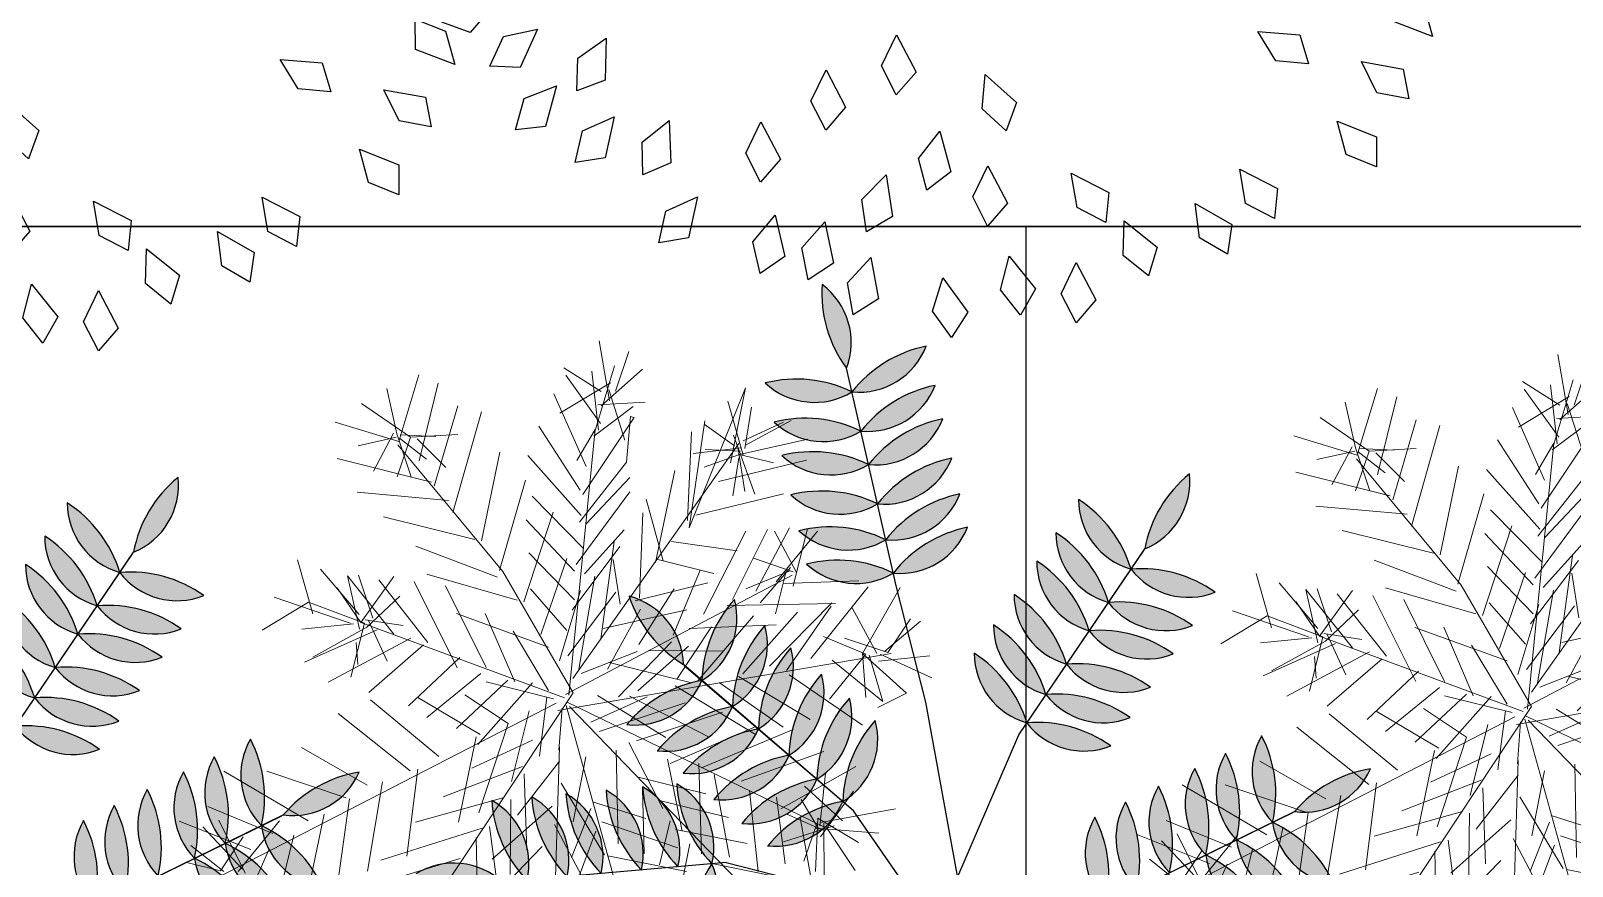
# Model space of a CAD drawing. Header units: millimetres. Extents: x -176651 to 388869, y -469666 to 486614.
# Drawn here: x 274305 to 279878, y 156932 to 159952 of the extents above; entities that cross this region are included whole.
import ezdxf

# ---------------------------------------------------------------- set-up
doc = ezdxf.new("R2010")
doc.units = ezdxf.units.MM
doc.layers.get('Defpoints').update_dxf_attribs({"color": 252})
doc.layers.add('A- FURNITURE', color=252, linetype='Continuous', lineweight=0)
doc.layers.add('L-TREEEES', color=8, linetype='Continuous', lineweight=25)
for name, color, linetype in [('ad-Parking', 8, 'Continuous'), ('ad-Plot Boundary', 8, 'Continuous'), ('ad-Road', 8, 'Continuous'), ('ad-Road Hatch', 8, 'Continuous')]:
    doc.layers.add(name, color=color, linetype=linetype)

# ---------------------------------------------------------------- blocks, each defined once
blk = doc.blocks.new('A$C4fb60e89')
at = {"layer": 'ad-Road Hatch', "ltscale": 5, "transparency": 33554687}
h = blk.add_hatch(dxfattribs=at)
h.set_pattern_fill('AR-HBONE', color=256, scale=15)
h.set_pattern_definition([(45, (-193247.7, -428758.8), (0, 2155.2615), [4572, -1524]), (135, (-192170.1, -427681.1), (2e-13, 2155.2615), [4572, -1524])])
h.paths.add_polyline_path([(175594.5, -250241), (169177.9, -249341.1), (167473.5, -249057.1), (167473.5, -138693.9), (101313.5, -138693.9), (101313.5, -199953.9), (101307.7, -237994.6), (101040.4, -268291), (101007.7, -280967.7), (101066.4, -293683.6), (101242.5, -311127.2), (100909.9, -319343.6), (100949.1, -333937.5), (100668.7, -366959.6), (100727.3, -390982.9), (100668.7, -404585.6), (100538.2, -420418.5), (100466.5, -428758.8), (92426.2, -427265.5), (92163.5, -427209.5), (92163.5, -321453.9), (24803.5, -321453.9), (24803.5, -412960.5), (15653.5, -411028.6), (15653.5, -321452.2), (-19535.1, -321452.2), (-34427.5, -319476.7), (-65207.4, -315394.6), (-171770.1, -301268.1), (-185853.9, -298333.1), (-193247.7, -296831.5), (-193244, -292907.6), (-191913.8, -285219.4), (-191838.8, -284678.8), (-183397.4, -286393.2), (-169722.9, -289242.8), (-53141.2, -304697.5), (-18730.1, -309262.2), (15653.3, -309262.2), (15653.5, 703.4), (24803.5, 1114.6), (24803.5, -129543.9), (92163.5, -129543.9), (92163.5, 15133.3), (101313.5, 17712.8), (101313.5, -129543.9), (167473.5, -129543.9), (167473.5, 35551.6), (175738, 37855), (175848.8, 28595.3), (175835.8, 25947.4), (175777.1, 14040.5), (175855.3, 2315.8), (175659.7, -18036.1), (175731.4, -34038.6), (175718.4, -46839.2), (175672.7, -63402.4), (175816.2, -82071.9), (175542.3, -106356), (175490.2, -124640.8), (175574.9, -145018.8), (175731.4, -168892), (175796.6, -181268.8), (175796.6, -192667.4), (175744.5, -208200.3), (175829.2, -223276.8), (175887.9, -234871.1)])
h.paths.add_polyline_path([(24803.5, -309263.9), (92163.5, -309263.9), (92163.5, -138693.9), (24803.5, -138693.9)], flags=16)
blk = doc.blocks.new('zw$A88E')
at = {"layer": 'ad-Plot Boundary'}
for points in [[(-117254.5, -307368.9), (-83574.5, -307368.9), (-83574.5, -266698.9), (-117254.5, -266698.9)], [(-117254.5, -347118.9), (-83574.5, -347118.9), (-83574.5, -307368.9), (-117254.5, -307368.9)]]:
    blk.add_lwpolyline(points, close=True, dxfattribs=at)
blk = doc.blocks.new('zw$944D')
at = {"layer": 'ad-Parking', "ltscale": 5}
blk.add_lwpolyline([(0, 0), (6100, 0), (6100, 6100), (0, 6100)], close=True, dxfattribs=at)
blk = doc.blocks.new('zw$2786')
at = {"layer": 'ad-Parking', "ltscale": 5}
blk.add_blockref('zw$944D', (97958.6, -194856.9), dxfattribs=at)
blk = doc.blocks.new('EHTYH')
at = {"layer": 'L-TREEEES', "color": 104, "ltscale": 1.622888}
for p, q in [((212979.759, 1928348.784, 129.914), (212979.58, 1928348.909, 129.914)), ((212979.832, 1928348.511, 129.914), (212979.984, 1928348.692, 129.914)), ((212979.984, 1928348.692, 129.914), (212980.234, 1928348.679, 129.914)), ((212980.234, 1928348.679, 129.914), (212980.04, 1928348.444, 129.914)), ((212980.04, 1928348.444, 129.914), (212979.832, 1928348.511, 129.914)), ((212980.393, 1928348.175, 129.914), (212980.462, 1928348.401, 129.914)), ((212979.89, 1928348.018, 129.914), (212980.01, 1928348.221, 129.914)), ((212980.01, 1928348.221, 129.914), (212980.259, 1928348.249, 129.914)), ((212980.259, 1928348.249, 129.914), (212980.106, 1928347.985, 129.914)), ((212980.611, 1928348.195, 129.914), (212980.393, 1928348.175, 129.914)), ((212980.106, 1928347.985, 129.914), (212979.89, 1928348.018, 129.914)), ((212980.245, 1928347.677, 129.914), (212980.357, 1928347.885, 129.914)), ((212980.357, 1928347.885, 129.914), (212980.604, 1928347.923, 129.914)), ((212980.604, 1928347.923, 129.914), (212980.462, 1928347.653, 129.914)), ((212980.462, 1928347.653, 129.914), (212980.245, 1928347.677, 129.914))]:
    blk.add_line(p, q, dxfattribs=at)
at = {"layer": 'L-TREEEES', "color": 70, "ltscale": 1.622888}
blk.add_line((212980.013, 1928348.954, 129.914), (212979.759, 1928348.784, 129.914), dxfattribs=at)
at = {"layer": 'L-TREEEES', "color": 96, "ltscale": 1.622888}
for p, q in [((212980.462, 1928348.401, 129.914), (212980.697, 1928348.487, 129.914)), ((212980.697, 1928348.487, 129.914), (212980.611, 1928348.195, 129.914)), ((212982.565, 1928347.771, 129.914), (212982.729, 1928347.96, 129.914)), ((212982.729, 1928347.96, 129.914), (212982.795, 1928347.662, 129.914)), ((212980.751, 1928347.692, 129.914), (212980.981, 1928347.791, 129.914)), ((212980.981, 1928347.791, 129.914), (212980.911, 1928347.494, 129.914)), ((212982.006, 1928347.659, 129.914), (212982.171, 1928347.848, 129.914)), ((212982.171, 1928347.848, 129.914), (212982.237, 1928347.55, 129.914)), ((212982.613, 1928347.54, 129.914), (212982.565, 1928347.771, 129.914)), ((212980.694, 1928347.463, 129.914), (212980.751, 1928347.692, 129.914)), ((212982.055, 1928347.428, 129.914), (212982.006, 1928347.659, 129.914)), ((212982.795, 1928347.662, 129.914), (212982.613, 1928347.54, 129.914)), ((212981.453, 1928347.419, 129.914), (212981.618, 1928347.608, 129.914)), ((212981.618, 1928347.608, 129.914), (212981.684, 1928347.311, 129.914)), ((212982.237, 1928347.55, 129.914), (212982.055, 1928347.428, 129.914)), ((212980.911, 1928347.494, 129.914), (212980.694, 1928347.463, 129.914)), ((212983.186, 1928347.281, 129.914), (212983.273, 1928347.515, 129.914)), ((212983.273, 1928347.515, 129.914), (212983.439, 1928347.259, 129.914)), ((212981.502, 1928347.189, 129.914), (212981.453, 1928347.419, 129.914)), ((212980.786, 1928347.167, 129.914), (212981.033, 1928347.207, 129.914)), ((212981.033, 1928347.207, 129.914), (212980.893, 1928346.936, 129.914)), ((212981.684, 1928347.311, 129.914), (212981.502, 1928347.189, 129.914)), ((212982.648, 1928347.055, 129.914), (212982.85, 1928347.204, 129.914)), ((212982.85, 1928347.204, 129.914), (212982.849, 1928346.899, 129.914)), ((212983.312, 1928347.081, 129.914), (212983.186, 1928347.281, 129.914)), ((212983.439, 1928347.259, 129.914), (212983.312, 1928347.081, 129.914)), ((212980.676, 1928346.958, 129.914), (212980.786, 1928347.167, 129.914)), ((212982.175, 1928346.877, 129.914), (212982.391, 1928347.002, 129.914)), ((212982.391, 1928347.002, 129.914), (212982.357, 1928346.699, 129.914)), ((212982.646, 1928346.819, 129.914), (212982.648, 1928347.055, 129.914)), ((212980.893, 1928346.936, 129.914), (212980.676, 1928346.958, 129.914)), ((212981.334, 1928346.787, 129.914), (212981.54, 1928346.93, 129.914)), ((212981.54, 1928346.93, 129.914), (212981.531, 1928346.625, 129.914)), ((212982.146, 1928346.642, 129.914), (212982.175, 1928346.877, 129.914)), ((212982.849, 1928346.899, 129.914), (212982.646, 1928346.819, 129.914)), ((212982.954, 1928346.683, 129.914), (212983.118, 1928346.872, 129.914)), ((212983.118, 1928346.872, 129.914), (212983.184, 1928346.574, 129.914)), ((212981.325, 1928346.552, 129.914), (212981.334, 1928346.787, 129.914)), ((212981.664, 1928346.653, 129.914), (212981.874, 1928346.79, 129.914)), ((212981.874, 1928346.79, 129.914), (212981.856, 1928346.486, 129.914)), ((212981.649, 1928346.418, 129.914), (212981.664, 1928346.653, 129.914)), ((212982.357, 1928346.699, 129.914), (212982.146, 1928346.642, 129.914)), ((212983.002, 1928346.452, 129.914), (212982.954, 1928346.683, 129.914)), ((212981.531, 1928346.625, 129.914), (212981.325, 1928346.552, 129.914)), ((212983.184, 1928346.574, 129.914), (212983.002, 1928346.452, 129.914)), ((212981.856, 1928346.486, 129.914), (212981.649, 1928346.418, 129.914)), ((212981.916, 1928346.322, 129.914), (212982.129, 1928346.454, 129.914)), ((212982.129, 1928346.454, 129.914), (212982.104, 1928346.151, 129.914))]:
    blk.add_line(p, q, dxfattribs=at)
at = {"layer": 'L-TREEEES', "color": 98, "ltscale": 1.622888}
for p, q in [((212986.222, 1928347.11, 129.914), (212986.276, 1928347.322, 129.914)), ((212986.276, 1928347.322, 129.914), (212986.466, 1928347.182, 129.914)), ((212985.328, 1928347.058, 129.914), (212985.257, 1928347.298, 129.914)), ((212985.257, 1928347.298, 129.914), (212985.543, 1928347.194, 129.914)), ((212985.543, 1928347.194, 129.914), (212985.549, 1928346.975, 129.914)), ((212986.468, 1928346.931, 129.914), (212986.222, 1928347.11, 129.914)), ((212986.466, 1928347.182, 129.914), (212986.468, 1928346.931, 129.914)), ((212985.549, 1928346.975, 129.914), (212985.328, 1928347.058, 129.914)), ((212985.972, 1928346.644, 129.914), (212985.924, 1928346.89, 129.914)), ((212985.924, 1928346.89, 129.914), (212986.2, 1928346.759, 129.914)), ((212986.2, 1928346.759, 129.914), (212986.184, 1928346.541, 129.914)), ((212983.662, 1928346.413, 129.914), (212983.687, 1928346.662, 129.914)), ((212983.687, 1928346.662, 129.914), (212983.913, 1928346.457, 129.914)), ((212986.184, 1928346.541, 129.914), (212985.972, 1928346.644, 129.914)), ((212983.913, 1928346.457, 129.914), (212983.835, 1928346.253, 129.914)), ((212985.641, 1928346.271, 129.914), (212985.642, 1928346.521, 129.914)), ((212985.642, 1928346.521, 129.914), (212985.886, 1928346.338, 129.914)), ((212981.895, 1928346.088, 129.914), (212981.916, 1928346.322, 129.914)), ((212983.835, 1928346.253, 129.914), (212983.662, 1928346.413, 129.914)), ((212984.845, 1928346.121, 129.914), (212984.87, 1928346.37, 129.914)), ((212984.87, 1928346.37, 129.914), (212985.096, 1928346.165, 129.914)), ((212985.886, 1928346.338, 129.914), (212985.829, 1928346.128, 129.914)), ((212982.971, 1928345.984, 129.914), (212983.096, 1928346.202, 129.914)), ((212983.096, 1928346.202, 129.914), (212983.218, 1928345.923, 129.914)), ((212983.892, 1928345.99, 129.914), (212983.965, 1928346.229, 129.914)), ((212983.965, 1928346.229, 129.914), (212984.146, 1928345.984, 129.914)), ((212984.458, 1928345.968, 129.914), (212984.493, 1928346.216, 129.914)), ((212984.493, 1928346.216, 129.914), (212984.71, 1928346.001, 129.914)), ((212985.829, 1928346.128, 129.914), (212985.641, 1928346.271, 129.914)), ((212982.104, 1928346.151, 129.914), (212981.895, 1928346.088, 129.914)), ((212982.457, 1928345.964, 129.914), (212982.591, 1928346.175, 129.914)), ((212982.591, 1928346.175, 129.914), (212982.701, 1928345.89, 129.914)), ((212985.018, 1928345.961, 129.914), (212984.845, 1928346.121, 129.914)), ((212985.096, 1928346.165, 129.914), (212985.018, 1928345.961, 129.914)), ((212983.064, 1928345.768, 129.914), (212982.971, 1928345.984, 129.914)), ((212983.388, 1928345.84, 129.914), (212983.552, 1928346.029, 129.914)), ((212983.552, 1928346.029, 129.914), (212983.618, 1928345.731, 129.914)), ((212984.03, 1928345.799, 129.914), (212983.892, 1928345.99, 129.914)), ((212984.146, 1928345.984, 129.914), (212984.03, 1928345.799, 129.914)), ((212984.71, 1928346.001, 129.914), (212984.624, 1928345.8, 129.914)), ((212982.539, 1928345.743, 129.914), (212982.457, 1928345.964, 129.914)), ((212982.701, 1928345.89, 129.914), (212982.539, 1928345.743, 129.914)), ((212983.218, 1928345.923, 129.914), (212983.064, 1928345.768, 129.914)), ((212984.624, 1928345.8, 129.914), (212984.458, 1928345.968, 129.914)), ((212983.437, 1928345.609, 129.914), (212983.388, 1928345.84, 129.914)), ((212983.618, 1928345.731, 129.914), (212983.437, 1928345.609, 129.914))]:
    blk.add_line(p, q, dxfattribs=at)
blk = doc.blocks.new('RGBB')
at = {"layer": 'Defpoints', "linetype": 'Continuous', "true_color": 0x999b37, "transparency": 33554559}
for points in [[(260796.0955, 1945756.5247, 0.177771), (260796.1014, 1945756.2094, 0.334535)], [(260796.0978, 1945756.1212, 0.177771), (260795.8037, 1945756.2349, 0.334535)], [(260796.4002, 1945756.2106, 0.177771), (260796.0978, 1945756.1212, 0.334535)], [(260796.0919, 1945755.976, 0.177771), (260795.7978, 1945756.0896, 0.334535)], [(260796.3943, 1945756.0654, 0.177771), (260796.0919, 1945755.976, 0.334535)], [(260796.0869, 1945755.8522, 0.177771), (260795.7928, 1945755.9659, 0.334535)], [(260796.3892, 1945755.9417, 0.177771), (260796.0869, 1945755.8522, 0.334535)], [(260796.081, 1945755.7064, 0.177771), (260795.7869, 1945755.8201, 0.334535)], [(260796.3833, 1945755.7959, 0.177771), (260796.081, 1945755.7064, 0.334535)], [(260796.0756, 1945755.5739, 0.177771), (260795.7815, 1945755.6875, 0.334535)], [(260795.1263, 1945755.62, 0.177771), (260795.2516, 1945755.3307, 0.334535)], [(260796.3779, 1945755.6633, 0.177771), (260796.0756, 1945755.5739, 0.334535)], [(260796.0706, 1945755.4503, 0.177771), (260795.7765, 1945755.564, 0.334535)], [(260795.4912, 1945755.5091, 0.177771), (260795.3011, 1945755.2576, 0.334535)], [(260796.3729, 1945755.5398, 0.177771), (260796.0706, 1945755.4503, 0.334535)], [(260796.9037, 1945755.2386, 0.177771), (260796.7865, 1945755.5313, 0.334535)], [(260797.1974, 1945755.5153, 0.177771), (260796.9707, 1945755.2961, 0.334535)], [(260796.7934, 1945755.144, 0.177771), (260796.6762, 1945755.4366, 0.334535)], [(260795.5727, 1945755.3888, 0.177771), (260795.3826, 1945755.1372, 0.334535)], [(260796.6994, 1945755.0633, 0.177771), (260796.5822, 1945755.356, 0.334535)], [(260795.6422, 1945755.2863, 0.177771), (260795.4521, 1945755.0347, 0.334535)], [(260795.3011, 1945755.2576, 0.177771), (260794.997, 1945755.1743, 0.334535)], [(260796.5887, 1945754.9683, 0.177771), (260796.4714, 1945755.261, 0.334535)], [(260797.1752, 1945755.0783, 0.177771), (260796.9037, 1945755.2386, 0.334535)], [(260796.488, 1945754.8819, 0.177771), (260796.3708, 1945755.1746, 0.334535)], [(260795.3826, 1945755.1372, 0.177771), (260795.0785, 1945755.054, 0.334535)], [(260795.724, 1945755.1655, 0.177771), (260795.5339, 1945754.9139, 0.334535)], [(260797.0649, 1945754.9837, 0.177771), (260796.7934, 1945755.144, 0.334535)], [(260795.7984, 1945755.0556, 0.177771), (260795.6084, 1945754.8041, 0.334535)], [(260796.3942, 1945754.8013, 0.177771), (260796.2769, 1945755.094, 0.334535)], [(260796.9709, 1945754.903, 0.177771), (260796.6994, 1945755.0633, 0.334535)], [(260794.4537, 1945755.0381, 0.177771), (260794.5013, 1945754.7264, 0.334535)], [(260794.5968, 1945755.0126, 0.177771), (260794.6443, 1945754.7009, 0.334535)], [(260795.4521, 1945755.0347, 0.177771), (260795.148, 1945754.9514, 0.334535)], [(260794.7187, 1945754.9908, 0.177771), (260794.7663, 1945754.6791, 0.334535)], [(260794.8623, 1945754.9651, 0.177771), (260794.9099, 1945754.6535, 0.334535)], [(260795.8678, 1945754.9533, 0.177771), (260795.6777, 1945754.7017, 0.334535)], [(260796.8602, 1945754.808, 0.177771), (260796.5887, 1945754.9683, 0.334535)], [(260794.9929, 1945754.9418, 0.177771), (260795.0405, 1945754.6301, 0.334535)], [(260795.1147, 1945754.9201, 0.177771), (260795.1622, 1945754.6084, 0.334535)], [(260795.5339, 1945754.9139, 0.177771), (260795.2298, 1945754.8307, 0.334535)], [(260794.1197, 1945754.8541, 0.177771), (260794.4143, 1945754.742, 0.334535)], [(260796.7595, 1945754.7216, 0.177771), (260796.488, 1945754.8819, 0.334535)], [(260795.6084, 1945754.8041, 0.177771), (260795.3043, 1945754.7208, 0.334535)], [(260796.6657, 1945754.6411, 0.177771), (260796.3942, 1945754.8013, 0.334535)], [(260795.6777, 1945754.7017, 0.177771), (260795.3736, 1945754.6184, 0.334535)], [(260795.1622, 1945754.6084, 0.177771), (260795.0097, 1945754.3325, 0.334535)], [(260797.0151, 1945754.1942, 0.177771), (260797.0589, 1945754.5064, 0.334535)], [(260797.1578, 1945754.2214, 0.177771), (260797.2017, 1945754.5337, 0.334535)], [(260796.7501, 1945754.1436, 0.177771), (260796.7939, 1945754.4558, 0.334535)], [(260796.8934, 1945754.1709, 0.177771), (260796.9372, 1945754.4832, 0.334535)], [(260796.4983, 1945754.0955, 0.177771), (260796.5422, 1945754.4077, 0.334535)], [(260796.6198, 1945754.1187, 0.177771), (260796.6636, 1945754.4309, 0.334535)], [(260797.5502, 1945754.3154, 0.177771), (260797.2445, 1945754.238, 0.334535)], [(260797.3137, 1945753.9474, 0.177771), (260797.1578, 1945754.2214, 0.334535)], [(260797.0492, 1945753.8969, 0.177771), (260796.8934, 1945754.1709, 0.334535)], [(260797.1709, 1945753.9201, 0.177771), (260797.0151, 1945754.1942, 0.334535)]]:
    blk.add_hatch(color=55, dxfattribs=at).paths.add_polyline_path(points)
at = {"layer": 'Defpoints', "color": 55, "linetype": 'Continuous', "true_color": 0x999b37, "transparency": 33554559}
for p, q in [((260796.0685, 1945755.3985, 129.9135), (260796.1014, 1945756.2094, 129.9135)), ((260796.0685, 1945755.3985, 129.9135), (260796.1014, 1945756.2094, 129.9135)), ((260796.0614, 1945754.969, 129.9135), (260796.0685, 1945755.3985, 129.9135)), ((260795.7068, 1945754.6588, 129.9135), (260795.2516, 1945755.3307, 129.9135)), ((260795.7068, 1945754.6588, 129.9135), (260795.2516, 1945755.3307, 129.9135)), ((260795.7068, 1945754.6588, 129.9135), (260795.2524, 1945755.3247, 129.9135)), ((260796.3548, 1945754.7676, 129.9135), (260796.9707, 1945755.2961, 129.9135)), ((260796.3548, 1945754.7676, 129.9135), (260796.9659, 1945755.292, 129.9135)), ((260795.9313, 1945753.422, 129.9135), (260796.0614, 1945754.969, 129.9135)), ((260795.2133, 1945754.5993, 129.9135), (260794.4143, 1945754.742, 129.9135)), ((260795.2133, 1945754.5993, 129.9135), (260794.4143, 1945754.742, 129.9135)), ((260796.0078, 1945754.3309, 129.9135), (260796.3548, 1945754.7676, 129.9135)), ((260795.9723, 1945753.909, 129.9135), (260795.7068, 1945754.6588, 129.9135)), ((260795.2133, 1945754.5993, 129.9135), (260795.6573, 1945754.3472, 129.9135)), ((260796.4474, 1945754.0857, 129.9135), (260797.2445, 1945754.238, 129.9135)), ((260796.4474, 1945754.0857, 129.9135), (260797.2383, 1945754.2368, 129.9135))]:
    blk.add_line(p, q, dxfattribs=at)
for centre, radius, start, end in [((260796.5278, 1945756.375, 129.9135), 0.4574, 160.9078, 201.2287), ((260795.8893, 1945756.3631, 129.9135), 0.262, 324.0745, 38.062), ((260796.0262, 1945756.3732, 129.9135), 0.262, 211.8722, 285.8597), ((260795.796, 1945755.7775, 129.9135), 0.4574, 48.7055, 89.0264), ((260796.3708, 1945755.7542, 129.9135), 0.4574, 86.32, 126.6409), ((260796.1896, 1945756.3666, 129.9135), 0.262, 249.4867, 323.4742), ((260796.0203, 1945756.228, 129.9135), 0.262, 211.8722, 285.8597), ((260795.7901, 1945755.6323, 129.9135), 0.4574, 48.7055, 89.0264), ((260796.3649, 1945755.6089, 129.9135), 0.4574, 86.32, 126.6409), ((260796.1837, 1945756.2213, 129.9135), 0.262, 249.4867, 323.4742), ((260796.0153, 1945756.1042, 129.9135), 0.262, 211.8722, 285.8597), ((260795.785, 1945755.5085, 129.9135), 0.4574, 48.7055, 89.0264), ((260796.3599, 1945755.4852, 129.9135), 0.4574, 86.32, 126.6409), ((260796.1787, 1945756.0976, 129.9135), 0.262, 249.4867, 323.4742), ((260796.0094, 1945755.9585, 129.9135), 0.262, 211.8722, 285.8597), ((260795.7791, 1945755.3628, 129.9135), 0.4574, 48.7055, 89.0264), ((260796.354, 1945755.3394, 129.9135), 0.4574, 86.32, 126.6409), ((260796.1728, 1945755.9518, 129.9135), 0.262, 249.4867, 323.4742), ((260796.004, 1945755.8259, 129.9135), 0.262, 211.8722, 285.8597), ((260795.7737, 1945755.2302, 129.9135), 0.4574, 48.7055, 89.0264), ((260794.9969, 1945755.3922, 129.9135), 0.262, 346.4181, 60.4057), ((260795.583, 1945755.6459, 129.9135), 0.4574, 183.2515, 223.5723), ((260796.3486, 1945755.2068, 129.9135), 0.4574, 86.32, 126.6409), ((260796.1674, 1945755.8192, 129.9135), 0.262, 249.4867, 323.4742), ((260795.999, 1945755.7023, 129.9135), 0.262, 211.8722, 285.8597), ((260795.7687, 1945755.1066, 129.9135), 0.4574, 48.7055, 89.0264), ((260795.2292, 1945755.5095, 129.9135), 0.262, 285.9332, 359.9207), ((260795.7387, 1945755.1245, 129.9135), 0.4574, 122.7665, 163.0874), ((260796.3436, 1945755.0833, 129.9135), 0.4574, 86.32, 126.6409), ((260796.1624, 1945755.6957, 129.9135), 0.262, 249.4867, 323.4742), ((260797.0393, 1945755.4628, 129.9135), 0.262, 164.8342, 238.8217), ((260796.4465, 1945755.2253, 129.9135), 0.4574, 1.6675, 41.9884), ((260796.9386, 1945755.5561, 129.9135), 0.262, 277.0365, 351.024), ((260797.3825, 1945755.097, 129.9135), 0.4574, 113.8698, 154.1906), ((260796.929, 1945755.3681, 129.9135), 0.262, 164.8342, 238.8217), ((260796.3362, 1945755.1306, 129.9135), 0.4574, 1.6675, 41.9884), ((260795.3107, 1945755.3892, 129.9135), 0.262, 285.9332, 359.9207), ((260795.8203, 1945755.0042, 129.9135), 0.4574, 122.7665, 163.0874), ((260796.835, 1945755.2874, 129.9135), 0.262, 164.8342, 238.8217), ((260796.2422, 1945755.05, 129.9135), 0.4574, 1.6675, 41.9884), ((260795.3802, 1945755.2866, 129.9135), 0.262, 285.9332, 359.9207), ((260795.8897, 1945754.9016, 129.9135), 0.4574, 122.7665, 163.0874), ((260795.2624, 1945754.8018, 129.9135), 0.4574, 85.152, 125.4729), ((260795.0938, 1945755.4178, 129.9135), 0.262, 248.3187, 322.3062), ((260796.7243, 1945755.1924, 129.9135), 0.262, 164.8342, 238.8217), ((260796.1315, 1945754.955, 129.9135), 0.4574, 1.6675, 41.9884), ((260797.1458, 1945755.3387, 129.9135), 0.262, 202.4487, 276.4362), ((260796.8211, 1945754.7887, 129.9135), 0.4574, 39.282, 79.6029), ((260796.6236, 1945755.106, 129.9135), 0.262, 164.8342, 238.8217), ((260796.0308, 1945754.8686, 129.9135), 0.4574, 1.6675, 41.9884), ((260795.344, 1945754.6815, 129.9135), 0.4574, 85.152, 125.4729), ((260795.1753, 1945755.2974, 129.9135), 0.262, 248.3187, 322.3062), ((260795.462, 1945755.1658, 129.9135), 0.262, 285.9332, 359.9207), ((260795.9716, 1945754.7809, 129.9135), 0.4574, 122.7665, 163.0874), ((260797.0355, 1945755.244, 129.9135), 0.262, 202.4487, 276.4362), ((260796.7108, 1945754.6941, 129.9135), 0.4574, 39.282, 79.6029), ((260795.5365, 1945755.056, 129.9135), 0.262, 285.9332, 359.9207), ((260796.046, 1945754.671, 129.9135), 0.4574, 122.7665, 163.0874), ((260796.5298, 1945755.0255, 129.9135), 0.262, 164.8342, 238.8217), ((260795.9369, 1945754.788, 129.9135), 0.4574, 1.6675, 41.9884), ((260796.9415, 1945755.1633, 129.9135), 0.262, 202.4487, 276.4362), ((260796.6169, 1945754.6134, 129.9135), 0.4574, 39.282, 79.6029), ((260794.9019, 1945754.9471, 129.9135), 0.4574, 168.52, 208.8409), ((260794.2706, 1945754.8507, 129.9135), 0.262, 331.6867, 45.6742), ((260795.045, 1945754.9215, 129.9135), 0.4574, 168.52, 208.8409), ((260794.4137, 1945754.8251, 129.9135), 0.262, 331.6867, 45.6742), ((260795.4135, 1945754.5789, 129.9135), 0.4574, 85.152, 125.4729), ((260795.2448, 1945755.1949, 129.9135), 0.262, 248.3187, 322.3062), ((260795.1669, 1945754.8998, 129.9135), 0.4574, 168.52, 208.8409), ((260794.5356, 1945754.8034, 129.9135), 0.262, 331.6867, 45.6742), ((260795.3106, 1945754.8741, 129.9135), 0.4574, 168.52, 208.8409), ((260794.6793, 1945754.7777, 129.9135), 0.262, 331.6867, 45.6742), ((260795.6058, 1945754.9536, 129.9135), 0.262, 285.9332, 359.9207), ((260796.1154, 1945754.5686, 129.9135), 0.4574, 122.7665, 163.0874), ((260796.8308, 1945755.0683, 129.9135), 0.262, 202.4487, 276.4362), ((260796.5061, 1945754.5184, 129.9135), 0.4574, 39.282, 79.6029), ((260795.4412, 1945754.8508, 129.9135), 0.4574, 168.52, 208.8409), ((260794.8099, 1945754.7544, 129.9135), 0.262, 331.6867, 45.6742), ((260795.5629, 1945754.829, 129.9135), 0.4574, 168.52, 208.8409), ((260794.9316, 1945754.7326, 129.9135), 0.262, 331.6867, 45.6742), ((260795.4953, 1945754.4581, 129.9135), 0.4574, 85.152, 125.4729), ((260795.3266, 1945755.0741, 129.9135), 0.262, 248.3187, 322.3062), ((260794.1926, 1945754.6025, 129.9135), 0.262, 32.1717, 106.1592), ((260796.7301, 1945754.9819, 129.9135), 0.262, 202.4487, 276.4362), ((260796.4054, 1945754.432, 129.9135), 0.4574, 39.282, 79.6029), ((260795.5697, 1945754.3483, 129.9135), 0.4574, 85.152, 125.4729), ((260795.4011, 1945754.9643, 129.9135), 0.262, 248.3187, 322.3062), ((260796.6363, 1945754.9014, 129.9135), 0.262, 202.4487, 276.4362), ((260796.3116, 1945754.3514, 129.9135), 0.4574, 39.282, 79.6029), ((260795.6391, 1945754.2459, 129.9135), 0.4574, 85.152, 125.4729), ((260795.4704, 1945754.8619, 129.9135), 0.262, 248.3187, 322.3062), ((260794.9028, 1945754.5717, 129.9135), 0.262, 294.0722, 8.0597), ((260795.4618, 1945754.2627, 129.9135), 0.4574, 130.9055, 171.2264), ((260797.2442, 1945754.3212, 129.9135), 0.262, 135.0125, 209), ((260796.6118, 1945754.41, 129.9135), 0.4574, 331.8458, 12.1667), ((260797.387, 1945754.3485, 129.9135), 0.262, 135.0125, 209), ((260796.7545, 1945754.4373, 129.9135), 0.4574, 331.8458, 12.1667), ((260796.9792, 1945754.2706, 129.9135), 0.262, 135.0125, 209), ((260796.3468, 1945754.3594, 129.9135), 0.4574, 331.8458, 12.1667), ((260797.1225, 1945754.298, 129.9135), 0.262, 135.0125, 209), ((260796.4901, 1945754.3868, 129.9135), 0.4574, 331.8458, 12.1667), ((260796.7275, 1945754.2225, 129.9135), 0.262, 135.0125, 209), ((260796.095, 1945754.3113, 129.9135), 0.4574, 331.8458, 12.1667), ((260796.8489, 1945754.2457, 129.9135), 0.262, 135.0125, 209), ((260796.2165, 1945754.3345, 129.9135), 0.4574, 331.8458, 12.1667), ((260797.5028, 1945753.8605, 129.9135), 0.4574, 84.0481, 124.3689), ((260797.346, 1945754.4796, 129.9135), 0.262, 247.2147, 321.2023), ((260797.4176, 1945754.1878, 129.9135), 0.262, 172.627, 246.6145), ((260796.8625, 1945753.8722, 129.9135), 0.4574, 9.4603, 49.7812), ((260797.1532, 1945754.1373, 129.9135), 0.262, 172.627, 246.6145), ((260796.598, 1945753.8217, 129.9135), 0.4574, 9.4603, 49.7812), ((260797.2749, 1945754.1606, 129.9135), 0.262, 172.627, 246.6145), ((260796.7197, 1945753.8449, 129.9135), 0.4574, 9.4603, 49.7812)]:
    blk.add_arc(centre, radius, start, end, dxfattribs=at)
blk = doc.blocks.new('TJRYJR6J')
at = {"color": 240, "true_color": 0xed1f24, "transparency": 33554546}
for p, q in [((213543.859, 1920195.087), (213544.126, 1920195.514)), ((213543.861, 1920195.143), (213543.876, 1920195.48)), ((213543.671, 1920195.422), (213543.949, 1920195.094)), ((213543.964, 1920194.913), (213544.245, 1920195.419)), ((213545.408, 1920194.972), (213545.45, 1920195.41)), ((213543.859, 1920195.087), (213543.453, 1920195.342)), ((213545.367, 1920195.053), (213545.152, 1920195.288)), ((213545.467, 1920195.026), (213545.636, 1920195.278)), ((213543.839, 1920195.155), (213543.626, 1920194.928)), ((213543.861, 1920195.143), (213543.88, 1920194.816)), ((213544.022, 1920194.708), (213544.338, 1920195.223)), ((213545.301, 1920194.831), (213545.15, 1920195.232)), ((213545.242, 1920194.777), (213545.509, 1920195.205)), ((213545.276, 1920194.787), (213545.34, 1920195.212)), ((213544.012, 1920194.742), (213543.397, 1920195.085)), ((213543.849, 1920195.121), (213543.568, 1920195.134)), ((213543.949, 1920195.094), (213543.78, 1920194.843)), ((213544.339, 1920193.984), (213543.846, 1920195.065)), ((213543.871, 1920195.109), (213544.02, 1920194.911)), ((213543.883, 1920195.131), (213544.127, 1920195.052)), ((213543.949, 1920195.094), (213544.284, 1920195.023)), ((213543.993, 1920195.07), (213544.139, 1920194.815)), ((213544.102, 1920194.49), (213544.492, 1920195.137)), ((213545.032, 1920195.125), (213545.119, 1920194.557)), ((213545.448, 1920195.095), (213545.037, 1920194.978)), ((213545.34, 1920194.953), (213545.697, 1920195.129)), ((213545.423, 1920195.051), (213545.44, 1920194.667)), ((213545.034, 1920194.403), (213544.866, 1920194.929)), ((213545.318, 1920194.965), (213545.653, 1920194.894)), ((213544.095, 1920194.581), (213543.474, 1920194.811)), ((213544.249, 1920194.236), (213544.545, 1920194.82)), ((213545.043, 1920194.369), (213545.547, 1920194.808)), ((213545.23, 1920194.755), (213545.562, 1920194.887)), ((213545.525, 1920194.821), (213545.41, 1920194.51)), ((213545.547, 1920194.808), (213545.525, 1920194.821)), ((213544.565, 1920192.994), (213545.254, 1920194.799)), ((213544.992, 1920194.225), (213544.733, 1920194.744)), ((213545.254, 1920194.799), (213545.066, 1920194.616)), ((213546.381, 1920194.805), (213545.722, 1920193.933)), ((213546.133, 1920194.309), (213546.381, 1920194.805)), ((213546.232, 1920194.744), (213546.236, 1920194.338)), ((213543.611, 1920194.591), (213544.205, 1920194.26)), ((213545.722, 1920193.933), (213546.036, 1920194.651)), ((213545.921, 1920194.6), (213545.725, 1920193.989)), ((213546.195, 1920194.419), (213546.024, 1920194.629)), ((213546.261, 1920194.382), (213546.386, 1920194.658)), ((213544.317, 1920193.996), (213544.67, 1920194.577)), ((213545.41, 1920194.51), (213544.967, 1920194.181)), ((213546.209, 1920194.497), (213546.246, 1920194.045)), ((213546.263, 1920194.438), (213546.581, 1920194.492)), ((213546.273, 1920194.404), (213546.637, 1920194.489)), ((213542.933, 1920194.047), (213542.929, 1920194.453)), ((213544.626, 1920193.103), (213546.229, 1920194.429)), ((213544.947, 1920193.99), (213544.686, 1920194.453)), ((213545.011, 1920194.157), (213545.405, 1920194.398)), ((213545.421, 1920193.755), (213545.73, 1920194.361)), ((213546.239, 1920194.394), (213545.892, 1920194.444)), ((213546.226, 1920194.372), (213545.982, 1920194.451)), ((213546.217, 1920194.407), (213546.18, 1920194.082)), ((213543.256, 1920193.954), (213543.071, 1920194.345)), ((213544.292, 1920193.952), (213543.779, 1920194.324)), ((213544.429, 1920193.732), (213544.804, 1920194.301)), ((213544.84, 1920193.849), (213544.601, 1920194.299)), ((213545.378, 1920194.298), (213544.864, 1920193.893)), ((213546.214, 1920194.35), (213545.943, 1920194.329)), ((213546.202, 1920194.328), (213546.089, 1920194.074)), ((213546.214, 1920194.35), (213546.72, 1920194.328)), ((213546.214, 1920194.35), (213546.434, 1920194.228)), ((213542.926, 1920194.137), (213542.549, 1920194.03)), ((213542.694, 1920194.238), (213543.175, 1920193.912)), ((213543.275, 1920193.885), (213542.926, 1920194.137)), ((213543.253, 1920193.897), (213543.153, 1920194.183)), ((213543.229, 1920193.853), (213543.246, 1920194.247)), ((213543.461, 1920193.753), (213543.246, 1920194.247)), ((213543.253, 1920193.897), (213543.569, 1920194.154)), ((213543.344, 1920193.904), (213543.325, 1920194.232)), ((213543.457, 1920194.159), (213543.681, 1920193.63)), ((213545.478, 1920193.753), (213545.476, 1920194.215)), ((213546.669, 1920194.184), (213546.016, 1920194.202)), ((213543.839, 1920193.398), (213543.701, 1920194.08)), ((213543.804, 1920194.109), (213544.385, 1920193.756)), ((213544.786, 1920193.648), (213544.556, 1920194.064)), ((213544.906, 1920193.812), (213545.265, 1920194.044)), ((213545.427, 1920194.127), (213545.243, 1920193.538)), ((213543.197, 1920193.9), (213542.828, 1920193.961)), ((213543.285, 1920193.851), (213543.574, 1920194.007)), ((213543.911, 1920193.992), (213544.04, 1920193.344)), ((213544.599, 1920193.003), (213544.339, 1920193.984)), ((213544.485, 1920193.47), (213544.81, 1920193.951)), ((213544.749, 1920193.582), (213545.204, 1920193.934)), ((213544.895, 1920193.328), (213545.172, 1920193.98)), ((213545.793, 1920194.009), (213546.446, 1920193.991)), ((213543.351, 1920193.814), (213542.784, 1920193.727)), ((213542.852, 1920193.746), (213543.285, 1920193.851)), ((213543.275, 1920193.885), (213543.079, 1920193.533)), ((213544.531, 1920192.984), (213543.253, 1920193.897)), ((213543.288, 1920193.907), (213543.542, 1920193.794)), ((213543.309, 1920193.895), (213543.363, 1920193.577)), ((213544.675, 1920193.45), (213544.5, 1920193.808)), ((213545.096, 1920193.533), (213545.133, 1920193.858)), ((213546.015, 1920193.683), (213545.573, 1920193.872)), ((213546.111, 1920193.803), (213545.66, 1920193.305)), ((213543.571, 1920193.692), (213542.911, 1920193.541)), ((213543.18, 1920193.765), (213543.15, 1920193.609)), ((213543.935, 1920193.777), (213544.514, 1920193.368)), ((213544.213, 1920193.19), (213544.136, 1920193.723)), ((213544.565, 1920193.253), (213544.844, 1920193.702)), ((213544.972, 1920193.775), (213544.685, 1920193.157)), ((213545.434, 1920193.777), (213545.807, 1920193.569)), ((213545.888, 1920193.351), (213546.267, 1920193.773)), ((213546.069, 1920193.366), (213546.424, 1920193.744)), ((213546.386, 1920193.419), (213546.311, 1920193.749)), ((213546.337, 1920193.331), (213546.546, 1920193.705)), ((213543.646, 1920193.621), (213543.174, 1920193.394)), ((213544.634, 1920193.272), (213545.089, 1920193.624)), ((213545.408, 1920193.215), (213545.719, 1920193.618)), ((213546.015, 1920193.683), (213546.015, 1920193.683)), ((213546.365, 1920193.431), (213546.113, 1920193.6)), ((213546.228, 1920193.392), (213546.612, 1920193.668)), ((213544.297, 1920193.546), (213544.433, 1920193.067)), ((213545.502, 1920193.537), (213545.149, 1920193.215)), ((213545.208, 1920193.528), (213545.749, 1920193.515)), ((213543.876, 1920193.464), (213543.426, 1920193.225)), ((213544.543, 1920193.006), (213546.352, 1920193.409)), ((213544.885, 1920193.103), (213545.228, 1920193.46)), ((213544.932, 1920193.394), (213545.55, 1920193.366)), ((213546.343, 1920193.443), (213546.003, 1920193.402)), ((213546.355, 1920193.465), (213546.076, 1920193.275)), ((213546.321, 1920193.456), (213546.161, 1920193.17)), ((213546.272, 1920193.368), (213546.807, 1920193.242)), ((213543.315, 1920192.768), (213542.922, 1920193.304)), ((213543.543, 1920192.814), (213543.172, 1920193.338)), ((213543.873, 1920192.889), (213543.507, 1920193.266)), ((213543.993, 1920193.312), (213543.533, 1920193.107)), ((213545.841, 1920193.319), (213546.599, 1920193.128)), ((213542.988, 1920192.749), (213542.6, 1920193.138)), ((213544.169, 1920193.214), (213543.719, 1920192.975)), ((213544.335, 1920193.15), (213543.836, 1920192.823)), ((213544.088, 1920192.913), (213543.841, 1920193.195)), ((213544.452, 1920192.999), (213544.013, 1920193.244)), ((213544.694, 1920193.123), (213545.125, 1920193.171)), ((213544.909, 1920192.888), (213545.384, 1920193.171)), ((213544.91, 1920193.147), (213545.437, 1920192.853)), ((213545.203, 1920193.156), (213545.726, 1920193.009)), ((213545.349, 1920192.902), (213545.69, 1920193.202)), ((213545.493, 1920192.851), (213546.005, 1920193.199)), ((213545.533, 1920193.232), (213546.146, 1920193.092)), ((213545.819, 1920192.813), (213546.318, 1920193.14)), ((213546.021, 1920192.816), (213546.577, 1920193.14)), ((213546.325, 1920192.791), (213546.86, 1920193.184)), ((213542.508, 1920192.612), (213542.013, 1920193.119)), ((213542.313, 1920193.038), (213542.817, 1920192.7)), ((213544.408, 1920193.023), (213544.244, 1920192.625)), ((213545.056, 1920192.893), (213545.494, 1920193.11)), ((213546.565, 1920193.118), (213546.131, 1920192.754)), ((213546.694, 1920192.729), (213547.083, 1920193.117)), ((213546.709, 1920193.066), (213546.794, 1920192.702)), ((213544.462, 1920192.964), (213541.584, 1920192.35)), ((213542.91, 1920191.524), (213544.599, 1920193.003)), ((213543.713, 1920192.344), (213544.088, 1920192.913)), ((213544.259, 1920192.962), (213544.002, 1920192.5)), ((213544.494, 1920192.918), (213544.391, 1920192.63)), ((213544.528, 1920192.928), (213544.54, 1920190.674)), ((213544.54, 1920192.95), (213546.091, 1920191.596)), ((213545.852, 1920190.547), (213544.55, 1920192.915)), ((213544.765, 1920192.939), (213545.163, 1920192.516)), ((213546.716, 1920192.717), (213546.454, 1920192.92)), ((213542.054, 1920192.52), (213541.607, 1920192.856)), ((213542.237, 1920192.591), (213541.834, 1920192.902)), ((213543.839, 1920192.88), (213543.554, 1920192.318)), ((213544.46, 1920192.908), (213546.894, 1920192.675)), ((213544.667, 1920192.764), (213545.11, 1920192.834)), ((213544.988, 1920192.873), (213545.464, 1920192.435)), ((213545.325, 1920192.858), (213545.798, 1920192.364)), ((213545.638, 1920192.799), (213546.001, 1920192.366)), ((213545.784, 1920192.804), (213546.204, 1920192.368)), ((213546.872, 1920192.687), (213546.598, 1920192.869)), ((213546.85, 1920192.7), (213547.161, 1920192.843)), ((213546.872, 1920192.687), (213547.095, 1920192.88)), ((213541.958, 1920192.401), (213541.761, 1920192.77)), ((213541.968, 1920192.366), (213541.885, 1920192.787)), ((213542.549, 1920192.014), (213542.839, 1920192.688)), ((213543.1, 1920192.744), (213542.826, 1920192.148)), ((213543.131, 1920192.179), (213543.372, 1920192.765)), ((213544.227, 1920192.75), (213543.75, 1920192.669)), ((213544.709, 1920192.683), (213545.364, 1920192.721)), ((213546.141, 1920192.72), (213546.558, 1920192.228)), ((213546.378, 1920192.473), (213546.716, 1920192.717)), ((213546.469, 1920192.739), (213546.744, 1920192.355)), ((213546.694, 1920192.729), (213546.634, 1920192.416)), ((213546.694, 1920192.729), (213546.925, 1920192.369)), ((213546.738, 1920192.705), (213546.744, 1920192.355)), ((213546.816, 1920192.69), (213547.131, 1920192.428)), ((213541.824, 1920192.418), (213541.643, 1920192.663)), ((213541.802, 1920192.43), (213542.024, 1920192.623)), ((213541.924, 1920192.391), (213542.308, 1920192.667)), ((213542.633, 1920192.629), (213542.324, 1920192.024)), ((213544.107, 1920192.586), (213543.496, 1920192.523)), ((213544.403, 1920192.652), (213543.703, 1920190.362)), ((213544.391, 1920192.63), (213544.403, 1920192.652)), ((213544.95, 1920192.548), (213545.606, 1920192.586)), ((213546.791, 1920192.646), (213547.16, 1920192.584)), ((213541.802, 1920192.43), (213541.582, 1920192.553)), ((213542.176, 1920192.481), (213541.806, 1920192.024)), ((213542.381, 1920192.539), (213542.063, 1920191.968)), ((213544.105, 1920192.53), (213543.979, 1920191.994)), ((213544.376, 1920192.551), (213543.98, 1920192.254)), ((213544.567, 1920192.532), (213544.356, 1920192.102)), ((213544.791, 1920192.521), (213544.627, 1920191.864)), ((213544.894, 1920192.551), (213545.006, 1920192.027)), ((213543.919, 1920192.403), (213543.254, 1920192.399)), ((213543.963, 1920192.378), (213543.815, 1920191.855)), ((213544.346, 1920192.395), (213544.512, 1920191.813)), ((213545.133, 1920192.36), (213545.099, 1920191.832)), ((213545.801, 1920192.42), (213545.143, 1920192.325)), ((213546.925, 1920192.369), (213546.698, 1920192.323)), ((213544.239, 1920192.253), (213543.72, 1920191.995)), ((213544.894, 1920192.292), (213545.334, 1920192.046)), ((213545.344, 1920192.271), (213545.191, 1920191.636)), ((213545.353, 1920192.237), (213546.067, 1920192.329)), ((213542.941, 1920192.199), (213543.708, 1920192.232)), ((213543.485, 1920191.521), (213543.649, 1920192.178)), ((213543.764, 1920192.229), (213543.68, 1920191.614)), ((213544.277, 1920191.857), (213544.505, 1920192.162)), ((213544.529, 1920192.206), (213544.869, 1920191.988)), ((213544.79, 1920191.744), (213544.901, 1920192.201)), ((213545.429, 1920192.166), (213545.379, 1920191.56)), ((213543.498, 1920192.061), (213542.618, 1920192.033)), ((213544.221, 1920192.119), (213544.353, 1920191.527)), ((213544.556, 1920192.048), (213545.037, 1920191.722)), ((213545.008, 1920192.084), (213545.448, 1920191.839)), ((213545.605, 1920192.068), (213546.238, 1920192.119)), ((213544.092, 1920191.989), (213543.617, 1920191.707)), ((213544.497, 1920191.994), (213544.245, 1920191.645)), ((213544.876, 1920191.639), (213545.035, 1920191.925)), ((213545.646, 1920191.987), (213545.553, 1920191.406)), ((213545.829, 1920191.799), (213546.433, 1920191.952)), ((213546.237, 1920191.6), (213546.037, 1920191.914)), ((213546.069, 1920191.608), (213546.209, 1920191.962)), ((213544.534, 1920191.801), (213545.052, 1920191.541)), ((213545.055, 1920191.856), (213545.529, 1920191.621)), ((213545.822, 1920191.889), (213545.756, 1920191.408)), ((213546.056, 1920191.586), (213545.988, 1920191.826)), ((213544.905, 1920191.277), (213545.128, 1920191.729)), ((213545.861, 1920191.752), (213546.078, 1920191.574)), ((213545.949, 1920191.703), (213545.904, 1920191.21)), ((213546.054, 1920191.53), (213546.37, 1920191.786)), ((213546.169, 1920191.581), (213545.785, 1920191.564)), ((213546.047, 1920191.62), (213545.89, 1920191.391)), ((213546.071, 1920191.664), (213545.953, 1920191.298)), ((213546.103, 1920191.618), (213545.995, 1920191.217)), ((213546.035, 1920191.598), (213546.467, 1920191.444)), ((213546.308, 1920191.417), (213546.071, 1920191.664)), ((213546.081, 1920191.63), (213546.631, 1920191.583)), ((213546.113, 1920191.583), (213546.232, 1920191.229)), ((213545.233, 1920191.555), (213545.773, 1920191.283))]:
    blk.add_line(p, q, dxfattribs=at)
blk = doc.blocks.new('zw$1761')
at = {"xscale": 19.68562427023985, "yscale": 19.68562427023985, "zscale": 19.68562427023985, "rotation": 15.20137085992779}
for name, p in [('EHTYH', (5911880.51, -37730349.84, -3827.27)), ('EHTYH', (5911741.32, -37730353.83, -3825.34)), ('TJRYJR6J', (5859066.36, -37578425.45, -654.47)), ('TJRYJR6J', (5859202.83, -37578427.41, -655.22))]:
    blk.add_blockref(name, p, dxfattribs=at)
at = {"color": 6, "xscale": 39.3712485404797, "yscale": 39.3712485404797, "zscale": 39.3712485404797, "rotation": 15.20137085992779}
for p in [(10182614.36, -76617280.71, -5768.03), (10182758.33, -76617280.23, -5770.9)]:
    blk.add_blockref('RGBB', p, dxfattribs=at)

msp = doc.modelspace()

# ---------------------------------------------------------------- block references
at = {"layer": 'ad-Road', "ltscale": 5}
msp.add_blockref('A$C4fb60e89', (191838.8, 428758.8), dxfattribs=at)

# ---------------------------------------------------------------- next in the draw order: block references
at = {"layer": 'A- FURNITURE', "color": 6, "xscale": 25.39807961885639, "yscale": 25.39807961885639, "zscale": 25.39807961885639}
msp.add_blockref('zw$1761', (173126.7, 121263.1), dxfattribs=at)
at = {"layer": 'ad-Parking', "ltscale": 5}
msp.add_blockref('zw$2786', (179943.6, 348001.8), dxfattribs=at)
at = {"layer": 'ad-Plot Boundary', "ltscale": 5}
msp.add_blockref('zw$A88E', (367576.8, 466613.8), dxfattribs=at)

doc.saveas('drawing.dxf')
